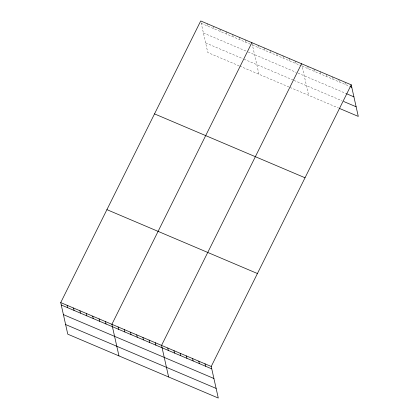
<?xml version="1.0" encoding="UTF-8"?>
<svg xmlns="http://www.w3.org/2000/svg" width="419" height="419" viewBox="0 0 419 419"><rect width="100%" height="100%" fill="white"/><g stroke="black" fill="none" stroke-linecap="round" stroke-linejoin="round"><path stroke-width="0.31" stroke-dasharray="2.1 1.57" d="M201.251 23.349L251.264 44.576M252.427 45.069L300.962 65.668M302.094 66.15L349.504 86.267M203.404 32.981L246.435 51.244M248.179 51.982L296.343 72.424M298.035 73.142L346.01 93.505M205.624 42.9L242.837 58.697M243.999 59.189L292.918 79.95M294.044 80.427L342.019 100.79M239.176 65.856L207.777 52.532L200.848 21.547M239.757 66.108L288.859 86.948M289.99 87.424L338.531 108.023M345.015 82.192L345.555 84.591M338.809 79.558L339.343 81.956M332.597 76.923L333.136 79.322M326.391 74.289L326.925 76.687M320.184 71.654L320.718 74.053M313.972 69.02L314.512 71.419M307.766 66.385L308.3 68.784M301.554 63.751L308.614 95.328M295.348 61.111L295.882 63.51M289.141 58.477L289.676 60.875M282.93 55.842L283.469 58.241M276.723 53.208L277.258 55.607M270.512 50.573L271.051 52.972M264.305 47.939L264.839 50.338M258.099 45.304L258.633 47.703M252.023 43.267L258.947 74.252M245.492 39.952L246.026 42.35M239.097 37.239L239.631 39.637M232.697 34.526L233.236 36.924M226.302 31.807L226.836 34.206M219.907 29.094L220.441 31.493M213.507 26.381L214.046 28.78M207.112 23.663L207.646 26.062"/><path stroke-width="0.63" d="M351.227 84.827L211.223 366.468L218.283 398.05L67.773 334.173L60.718 302.591L200.717 20.95L351.227 84.827L358.282 116.409L339.657 108.505M251.887 42.67L111.889 324.311L118.949 355.888M301.554 63.751L161.556 345.387L168.616 376.969M350.069 86.508L351.761 87.225M346.576 93.741L353.914 96.857M343.716 101.508L356.129 106.777M154.517 113.889L305.027 177.771M106.918 209.647L257.423 273.528M60.718 302.591L211.223 366.468M61.253 304.99L211.763 368.867M63.405 314.622L213.915 378.498M65.621 324.542L216.131 388.418M205.017 363.833L205.551 366.232M198.81 361.199L199.344 363.598M192.599 358.564L193.138 360.963M186.392 355.93L186.926 358.329M180.18 353.296L180.72 355.694M173.974 350.661L174.508 353.06M167.768 348.021L168.302 350.42M155.349 342.752L155.884 345.151M149.143 340.118L149.677 342.517M142.931 337.484L143.471 339.882M136.725 334.849L137.259 337.248M130.513 332.215L131.053 334.613M124.307 329.58L124.841 331.979M118.1 326.946L118.635 329.344M105.494 321.593L106.028 323.992M99.099 318.88L99.633 321.279M92.699 316.167L93.238 318.566M86.304 313.449L86.838 315.847M79.909 310.736L80.443 313.134M73.508 308.017L74.048 310.416M67.113 305.304L67.648 307.703"/></g></svg>
